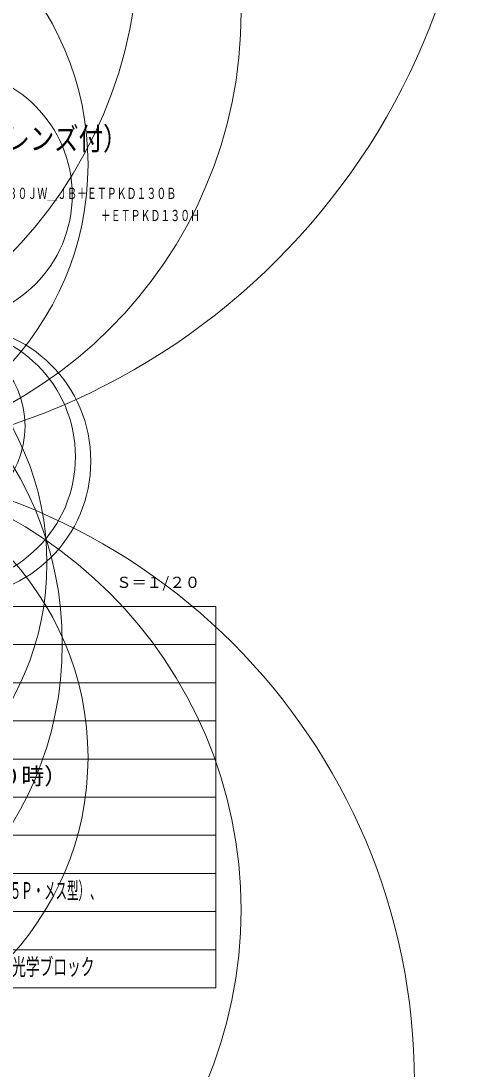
# Model space of a CAD drawing. Units: millimetres, scale not verified. Extents: x -83 to 96, y -150 to 192.
# Drawn here: x 36.7 to 96.4, y -67.1 to 70.3 of the extents above; entities that cross this region are included whole.
import ezdxf
from ezdxf.enums import TextEntityAlignment as Align

# ---------------------------------------------------------------- set-up
doc = ezdxf.new("R2010")
doc.units = ezdxf.units.MM
doc.header["$LTSCALE"] = 0.125
doc.layers.add('0-1_MOJI1', color=7, linetype='Continuous')
doc.layers.add('0-3_TOUROKU', color=7, linetype='Continuous')
doc.layers.add('0-2_WAKU', color=1, linetype='Continuous', lineweight=18)
doc.layers.add('0-5_GAIKEI', color=1, linetype='Continuous', lineweight=18)
doc.styles.add('ＭＳ ゴシック', font='')
doc.styles.get('ＭＳ ゴシック').set_extended_font_data('MS Gothic')

msp = doc.modelspace()

# ---------------------------------------------------------------- linework, layer by layer
at = {"layer": '0-2_WAKU', "color": 4}
for p, q in [((62.2049, -6.4996), (-62.7951, -6.4996)), ((62.2049, -56.4996), (62.2049, -6.4996)), ((-62.7951, -56.4996), (62.2049, -56.4996))]:
    msp.add_line(p, q, dxfattribs=at)
at = {"layer": '0-2_WAKU'}
for p, q in [((-62.7951, -11.4996), (62.2049, -11.4996)), ((-62.7951, -16.4996), (62.2049, -16.4996)), ((-62.7951, -21.4996), (62.2049, -21.4996)), ((-62.7951, -26.4996), (62.2049, -26.4996)), ((-62.7951, -31.4996), (62.2049, -31.4996)), ((-62.7951, -36.4996), (62.2049, -36.4996)), ((-62.7951, -41.4996), (62.2049, -41.4996)), ((-62.7951, -46.4996), (62.2049, -46.4996)), ((-62.7951, -51.4996), (62.2049, -51.4996))]:
    msp.add_line(p, q, dxfattribs=at)
at = {"layer": '0-5_GAIKEI'}
for centre, radius in [((6.8478, 102.2484), 89.5875), ((-7.4769, 81.2148), 59.6214), ((6.7821, 71.478), 58.7413), ((6.7921, 51.4613), 38.6487), ((26.8804, 47.4495), 16.4978), ((2.843, -0.8229), 37.2143), ((-3.3735, -11.4295), 45.4484), ((27.9503, 12.5638), 17.8596), ((26.9177, 13.154), 16.8803), ((24.9841, 17.1536), 12.2099), ((6.8966, -68.8263), 81.3333), ((6.797, -46.2741), 58.7052), ((6.7921, -26.2934), 38.6487)]:
    msp.add_circle(centre, radius, dxfattribs=at)

# ---------------------------------------------------------------- texts
at = {"layer": '0-1_MOJI1', "style": 'ＭＳ ゴシック'}
for s, height, width, p in [('ＤＬＰ方式プロジェクター（天吊り金具、ズームレンズ付）', 2.933, 0.8, (-35.7951, 52.5004)), ('ＨＤＭＩ入力、ＤＶＩ－Ｄ入力、ＲＧＢ入力（ＢＮＣ×５／高密度\u3000Ｄ－Ｓｕｂ１５Ｐ・メス型）、', 2.199, 0.5, (-20.2951, -45.4996)), ('レーザー光源、ＤＩＧＩＴＡＬ\u3000ＬＩＮＫ（ＬＡＮと共用）、密閉型光学ブロック', 2.199, 0.6, (-20.2951, -55.4996))]:
    msp.add_text(s, height=height, dxfattribs=dict(at, width=width)).set_placement(p, align=Align.BOTTOM_LEFT)
msp.add_text('５０～６００型（アスペクト比１６：１０時）', height=2.199, dxfattribs=at).set_placement((-20.2951, -30.4996), align=Align.BOTTOM_LEFT)
at = {"layer": '0-3_TOUROKU', "style": 'ＭＳ ゴシック', "width": 0.65}
for s, p in [('ＰＴＲＷ６３０ＪＷ＿ＪＢ＋ＥＴＰＫＤ１３０Ｂ', (28.4049, 46.5004)), ('＋ＥＴＰＫＤ１３０Ｈ', (47.1249, 43.6004))]:
    msp.add_text(s, height=1.466, dxfattribs=at).set_placement(p, align=Align.BOTTOM_LEFT)
at = {"layer": '0-3_TOUROKU', "style": 'ＭＳ ゴシック'}
msp.add_text('Ｓ＝１/２０', height=1.466, dxfattribs=at).set_placement((49.1383, -4.4996), align=Align.BOTTOM_LEFT)

doc.saveas('drawing.dxf')
